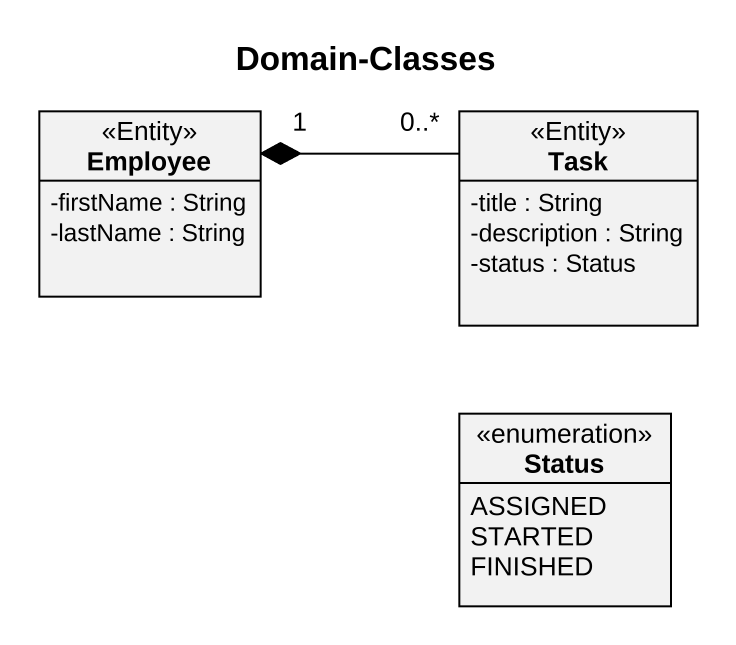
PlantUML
@startuml
title Domain-Classes
hide circle
hide empty members
skinparam classAttributeIconSize 0
class Employee <<Entity>> {
  -firstName : String
  -lastName : String
}
class Task <<Entity>> {
  -title : String
  -description : String
  -status : Status
}
enum Status {
  ASSIGNED
  STARTED
  FINISHED
}
Employee "1" *-right- "0..*" Task
@enduml
